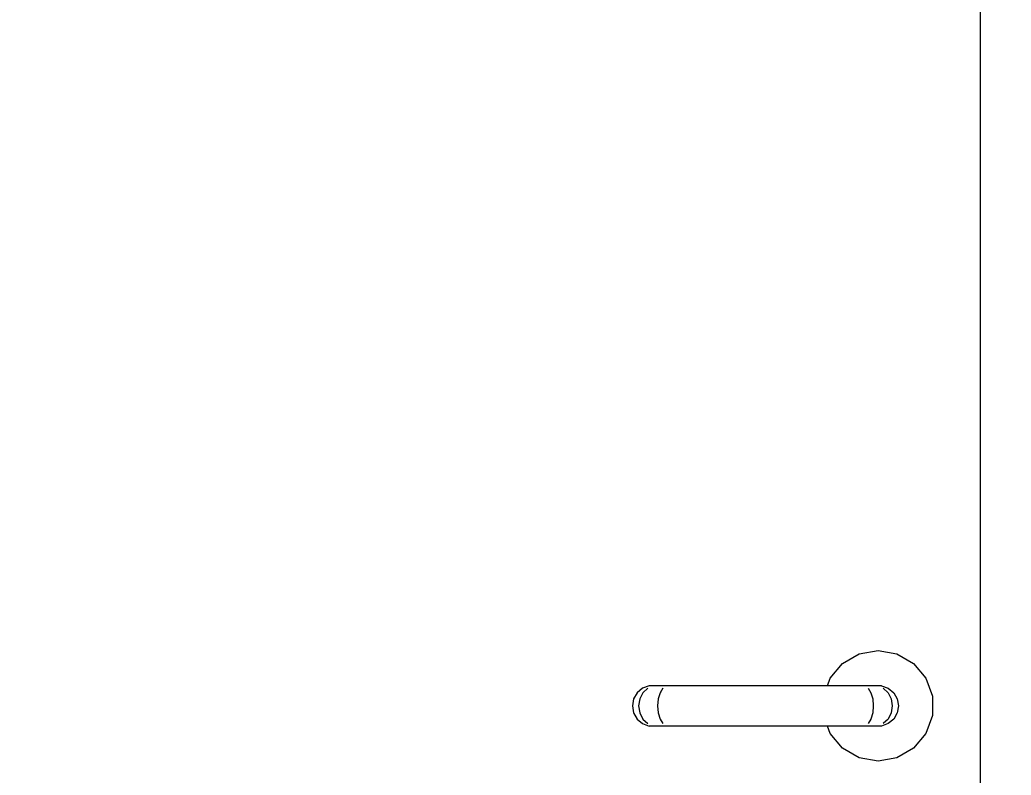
# Model space of a CAD drawing. Header units: millimetres. Extents: x -310 to 171125, y -3027 to 55843.
# Drawn here: x 132488.1 to 132972.2, y 16061.8 to 16430.7 of the extents above; entities that cross this region are included whole.
import ezdxf

# ---------------------------------------------------------------- set-up
doc = ezdxf.new("R2010")
doc.units = ezdxf.units.MM
doc.header["$MEASUREMENT"] = 0
doc.set_wipeout_variables(frame=1)
doc.linetypes.add('Wipeout_Contour', pattern=[1000, 0, -1000])
doc.layers.add('Dimensioning - General', color=7, linetype='Continuous')
doc.layers.add('Structural - Bearing', color=7, linetype='Continuous')
for name, color, linetype, lineweight, true_color in [('Dimensioning - General_Pen_No__61', 7, 'Continuous', 20, 0x6a6a6a), ('Dimensioning - General_Pen_No__88', 7, 'Continuous', 20, 0xfd4435), ('Structural - Bearing_Pen_No__82', 7, 'Continuous', 20, 0xaaaaaa)]:
    doc.layers.add(name, color=color, linetype=linetype, lineweight=lineweight, true_color=true_color)
doc.layers.get('0').off()
doc.styles.add('GENERATED_STYLE_6', font='calibril.ttf')
doc.dimstyles.new('GENERATED_STYLE__1', dxfattribs={"dimtxt": 195.999997, "dimasz": 106.4, "dimexe": 0.18, "dimexo": 0.0625, "dimgap": 0.09, "dimtad": 1, "dimdec": 0, "dimlfac": 0.1, "dimzin": 0, "dimdsep": 46, "dimtxsty": 'GENERATED_STYLE_6', "dimblk": 'ARROWHEAD_2', "dimblk1": 'ARROWHEAD_2', "dimblk2": 'ARROWHEAD_2', "dimcen": 0.09, "dimse1": 1, "dimse2": 1, "dimclrd": 256, "dimclre": 256, "dimclrt": 256, "dimadec": 0, "dimazin": 0, "dimtfac": 1, "dimtdec": 4, "dimtmove": 0, "dimatfit": 3, "dimfxl": 1, "dimtolj": 1, "dimtzin": 0, "dimarcsym": 0})

# ---------------------------------------------------------------- blocks, each defined once
blk = doc.blocks.new('*D83')
at = {"layer": 'Dimensioning - General_Pen_No__61', "color": 251, "linetype": 'Continuous', "lineweight": 20, "true_color": 0x6a6a6a, "transparency": 16777216}
for p, q in [((134582.88, 17736.02), (134722.88, 17655.19)), ((134757.88, 17695.6), (134547.88, 17695.6)), ((134652.88, 14995.6), (134652.88, 17695.6)), ((134582.88, 15036.02), (134722.88, 14955.19)), ((134757.88, 14995.6), (134547.88, 14995.6))]:
    blk.add_line(p, q, dxfattribs=at)
at = {"layer": 'Dimensioning - General_Pen_No__88', "color": 20, "lineweight": 20, "true_color": 0xfd4435, "transparency": 16777216, "char_height": 196, "attachment_point": 7, "rotation": 90, "style": 'GENERATED_STYLE_6'}
for s, insert in [('\\A1;{\\pql;\\fCalibri Light|b0|i0|c0|p34;20}', (134613.68, 17337.36)), ('\\A1;{\\pql;\\fCalibri Light|b0|i0|c0|p34;270}', (134613.68, 16107.27))]:
    blk.add_mtext(s, dxfattribs=dict(at, insert=insert))
blk = doc.blocks.new('ARROWHEAD_2')
at = {"color": 0, "linetype": 'Continuous', "lineweight": 0}
for p, q in [((-0.3781, -0.655), (0.3781, 0.655)), ((0, 0), (-1, 0))]:
    blk.add_line(p, q, dxfattribs=at)
blk = doc.blocks.new('*D126')
at = {"layer": 'Dimensioning - General_Pen_No__61', "color": 251, "linetype": 'Continuous', "lineweight": 20, "true_color": 0x6a6a6a, "transparency": 16777216}
for p, q in [((135132.88, 17736.02), (135272.88, 17655.19)), ((135307.88, 17695.6), (135097.88, 17695.6)), ((135202.88, 14995.6), (135202.88, 17695.6)), ((135132.88, 15036.02), (135272.88, 14955.19)), ((135307.88, 14995.6), (135097.88, 14995.6))]:
    blk.add_line(p, q, dxfattribs=at)
at = {"layer": 'Dimensioning - General_Pen_No__88', "color": 20, "lineweight": 20, "true_color": 0xfd4435, "transparency": 16777216, "char_height": 196, "attachment_point": 7, "rotation": 90, "style": 'GENERATED_STYLE_6'}
for s, insert in [('\\A1;{\\pql;\\fCalibri Light|b0|i0|c0|p34;20}', (135163.68, 17337.36)), ('\\A1;{\\pql;\\fCalibri Light|b0|i0|c0|p34;270}', (135163.68, 16107.27))]:
    blk.add_mtext(s, dxfattribs=dict(at, insert=insert))
blk = doc.blocks.new('*D155')
at = {"layer": 'Dimensioning - General_Pen_No__61', "color": 251, "linetype": 'Continuous', "lineweight": 20, "true_color": 0x6a6a6a, "transparency": 16777216}
for p, q in [((135682.88, 17936.02), (135822.88, 17855.19)), ((135857.88, 17895.6), (135647.88, 17895.6)), ((135752.88, 14995.6), (135752.88, 17895.6)), ((135682.88, 15036.02), (135822.88, 14955.19)), ((135857.88, 14995.6), (135647.88, 14995.6))]:
    blk.add_line(p, q, dxfattribs=at)
at = {"layer": 'Dimensioning - General_Pen_No__88', "color": 20, "lineweight": 20, "true_color": 0xfd4435, "transparency": 16777216, "insert": (135713.68, 16207.27), "char_height": 196, "attachment_point": 7, "rotation": 90, "style": 'GENERATED_STYLE_6'}
blk.add_mtext('\\A1;{\\pql;\\fCalibri Light|b0|i0|c0|p34;290}', dxfattribs=at)

msp = doc.modelspace()

# ---------------------------------------------------------------- wipeouts: each hides what was drawn before it
at = {"color": 254, "linetype": 'Wipeout_Contour', "lineweight": 0, "ltscale": 535771.504522}
msp.add_wipeout([(132957.21, 17155.6), (132957.21, 15095.6), (132972.21, 15095.6), (132972.21, 17155.6)], dxfattribs=at).dxf.layer = 'Structural - Bearing'
at = {"color": 254, "linetype": 'Wipeout_Contour', "lineweight": 0, "ltscale": 3614773.844113812}
msp.add_wipeout([(132882.5, 16105.45), (132908.94, 16105.45), (132912.21, 16104.26), (132914.87, 16102.03), (132916.6, 16099.02), (132917.21, 16095.6), (132916.6, 16092.18), (132914.87, 16089.18), (132912.21, 16086.94), (132908.94, 16085.76), (132882.5, 16085.76), (132883.83, 16082.1), (132889.85, 16074.92), (132897.97, 16070.23), (132907.21, 16068.6), (132916.44, 16070.23), (132924.56, 16074.92), (132930.59, 16082.1), (132933.8, 16090.92), (132933.8, 16100.29), (132930.59, 16109.1), (132924.56, 16116.29), (132916.44, 16120.98), (132907.21, 16122.6), (132897.97, 16120.98), (132889.85, 16116.29), (132883.83, 16109.1)], dxfattribs=at).dxf.layer = 'Structural - Bearing'

# ---------------------------------------------------------------- next in the draw order: linework, layer by layer
at = {"layer": 'Structural - Bearing_Pen_No__82', "color": 253, "linetype": 'Continuous', "lineweight": 20, "true_color": 0xaaaaaa}
for p, q in [((132957.21, 15095.6), (132957.21, 17167.6)), ((132897.97, 16120.98), (132907.21, 16122.6)), ((132907.21, 16122.6), (132916.44, 16120.98)), ((132889.85, 16116.29), (132897.97, 16120.98)), ((132916.44, 16120.98), (132924.56, 16116.29)), ((132883.83, 16109.1), (132889.85, 16116.29)), ((132924.56, 16116.29), (132930.59, 16109.1)), ((132930.59, 16109.1), (132933.8, 16100.29)), ((132933.8, 16100.29), (132933.8, 16090.92)), ((132933.8, 16090.92), (132930.59, 16082.1)), ((132889.85, 16074.92), (132883.83, 16082.1)), ((132930.59, 16082.1), (132924.56, 16074.92)), ((132897.97, 16070.23), (132889.85, 16074.92)), ((132924.56, 16074.92), (132916.44, 16070.23)), ((132907.21, 16068.6), (132897.97, 16070.23)), ((132916.44, 16070.23), (132907.21, 16068.6))]:
    msp.add_line(p, q, dxfattribs=at)

# ---------------------------------------------------------------- next in the draw order: wipeouts: each hides what was drawn before it
at = {"color": 254, "linetype": 'Wipeout_Contour', "lineweight": 0, "ltscale": 535526.334548}
msp.add_wipeout([(132908.94, 16105.45), (132906.76, 16105.45), (132909.68, 16104.26), (132912.21, 16104.26)], dxfattribs=at).dxf.layer = 'Structural - Bearing'
at = {"color": 254, "linetype": 'Wipeout_Contour', "lineweight": 0, "ltscale": 535544.853898}
msp.add_wipeout([(132914.16, 16095.6), (132913.62, 16092.18), (132916.6, 16092.18), (132917.21, 16095.6)], dxfattribs=at).dxf.layer = 'Structural - Bearing'

# ---------------------------------------------------------------- next in the draw order: wipeouts: each hides what was drawn before it
at = {"color": 254, "linetype": 'Wipeout_Contour', "lineweight": 0, "ltscale": 535536.656647}
msp.add_wipeout([(132912.21, 16104.26), (132909.68, 16104.26), (132912.07, 16102.03), (132914.87, 16102.03)], dxfattribs=at).dxf.layer = 'Structural - Bearing'
at = {"color": 254, "linetype": 'Wipeout_Contour', "lineweight": 0, "ltscale": 535538.925732}
msp.add_wipeout([(132913.62, 16092.18), (132912.07, 16089.18), (132914.87, 16089.18), (132916.6, 16092.18)], dxfattribs=at).dxf.layer = 'Structural - Bearing'

# ---------------------------------------------------------------- next in the draw order: wipeouts: each hides what was drawn before it
at = {"color": 254, "linetype": 'Wipeout_Contour', "lineweight": 0, "ltscale": 535543.661458}
msp.add_wipeout([(132912.07, 16102.03), (132913.62, 16099.02), (132916.6, 16099.02), (132914.87, 16102.03)], dxfattribs=at).dxf.layer = 'Structural - Bearing'
at = {"color": 254, "linetype": 'Wipeout_Contour', "lineweight": 0, "ltscale": 535529.400986}
msp.add_wipeout([(132912.07, 16089.18), (132909.68, 16086.94), (132912.21, 16086.94), (132914.87, 16089.18)], dxfattribs=at).dxf.layer = 'Structural - Bearing'

# ---------------------------------------------------------------- next in the draw order: wipeouts: each hides what was drawn before it
at = {"color": 254, "linetype": 'Wipeout_Contour', "lineweight": 0, "ltscale": 535508.291485}
msp.add_wipeout([(132906.76, 16105.45), (132900.61, 16105.45), (132902.3, 16104.26), (132909.68, 16104.26)], dxfattribs=at).dxf.layer = 'Structural - Bearing'
at = {"color": 254, "linetype": 'Wipeout_Contour', "lineweight": 0, "ltscale": 535546.498585}
msp.add_wipeout([(132913.62, 16099.02), (132914.16, 16095.6), (132917.21, 16095.6), (132916.6, 16099.02)], dxfattribs=at).dxf.layer = 'Structural - Bearing'
at = {"color": 254, "linetype": 'Wipeout_Contour', "lineweight": 0, "ltscale": 535517.433983}
msp.add_wipeout([(132912.21, 16086.94), (132909.68, 16086.94), (132906.76, 16085.76), (132908.94, 16085.76)], dxfattribs=at).dxf.layer = 'Structural - Bearing'

# ---------------------------------------------------------------- next in the draw order: linework, layer by layer
at = {"layer": 'Structural - Bearing_Pen_No__82', "color": 253, "linetype": 'Continuous', "lineweight": 20, "true_color": 0xaaaaaa}
for p, q in [((132916.6, 16099.02), (132917.21, 16095.6)), ((132917.21, 16095.6), (132916.6, 16092.18))]:
    msp.add_line(p, q, dxfattribs=at)

# ---------------------------------------------------------------- next in the draw order: wipeouts: each hides what was drawn before it
at = {"color": 254, "linetype": 'Wipeout_Contour', "lineweight": 0, "ltscale": 535515.752735}
msp.add_wipeout([(132902.3, 16104.26), (132903.67, 16102.03), (132912.07, 16102.03), (132909.68, 16104.26)], dxfattribs=at).dxf.layer = 'Structural - Bearing'
at = {"color": 254, "linetype": 'Wipeout_Contour', "lineweight": 0, "ltscale": 535520.680552}
msp.add_wipeout([(132914.16, 16095.6), (132904.88, 16095.6), (132904.57, 16092.18), (132913.62, 16092.18)], dxfattribs=at).dxf.layer = 'Structural - Bearing'

# ---------------------------------------------------------------- next in the draw order: linework, layer by layer
at = {"layer": 'Structural - Bearing_Pen_No__82', "color": 253, "linetype": 'Continuous', "lineweight": 20, "true_color": 0xaaaaaa}
msp.add_line((132908.94, 16105.45), (132906.76, 16105.45), dxfattribs=at)

# ---------------------------------------------------------------- next in the draw order: wipeouts: each hides what was drawn before it
at = {"color": 254, "linetype": 'Wipeout_Contour', "lineweight": 0, "ltscale": 535520.628568}
msp.add_wipeout([(132912.07, 16102.03), (132903.67, 16102.03), (132904.57, 16099.02), (132913.62, 16099.02)], dxfattribs=at).dxf.layer = 'Structural - Bearing'
at = {"color": 254, "linetype": 'Wipeout_Contour', "lineweight": 0, "ltscale": 535515.89264}
msp.add_wipeout([(132913.62, 16092.18), (132904.57, 16092.18), (132903.67, 16089.18), (132912.07, 16089.18)], dxfattribs=at).dxf.layer = 'Structural - Bearing'

# ---------------------------------------------------------------- next in the draw order: linework, layer by layer
at = {"layer": 'Structural - Bearing_Pen_No__82', "color": 253, "linetype": 'Continuous', "lineweight": 20, "true_color": 0xaaaaaa}
for p, q in [((132908.94, 16105.45), (132912.21, 16104.26)), ((132909.68, 16104.26), (132912.07, 16102.03)), ((132912.21, 16104.26), (132914.87, 16102.03)), ((132916.6, 16092.18), (132914.87, 16089.18))]:
    msp.add_line(p, q, dxfattribs=at)

# ---------------------------------------------------------------- next in the draw order: wipeouts: each hides what was drawn before it
at = {"color": 254, "linetype": 'Wipeout_Contour', "lineweight": 0, "ltscale": 535477.375476}
msp.add_wipeout([(132900.61, 16105.45), (132892.44, 16105.45), (132892.87, 16104.26), (132902.3, 16104.26)], dxfattribs=at).dxf.layer = 'Structural - Bearing'
at = {"color": 254, "linetype": 'Wipeout_Contour', "lineweight": 0, "ltscale": 535522.325313}
msp.add_wipeout([(132913.62, 16099.02), (132904.57, 16099.02), (132904.88, 16095.6), (132914.16, 16095.6)], dxfattribs=at).dxf.layer = 'Structural - Bearing'
at = {"color": 254, "linetype": 'Wipeout_Contour', "lineweight": 0, "ltscale": 535508.496793}
msp.add_wipeout([(132903.67, 16089.18), (132902.3, 16086.94), (132909.68, 16086.94), (132912.07, 16089.18)], dxfattribs=at).dxf.layer = 'Structural - Bearing'

# ---------------------------------------------------------------- next in the draw order: linework, layer by layer
at = {"layer": 'Structural - Bearing_Pen_No__82', "color": 253, "linetype": 'Continuous', "lineweight": 20, "true_color": 0xaaaaaa}
for p, q in [((132912.07, 16102.03), (132913.62, 16099.02)), ((132913.62, 16099.02), (132914.16, 16095.6)), ((132914.87, 16102.03), (132916.6, 16099.02)), ((132914.16, 16095.6), (132913.62, 16092.18)), ((132914.87, 16089.18), (132912.21, 16086.94))]:
    msp.add_line(p, q, dxfattribs=at)

# ---------------------------------------------------------------- next in the draw order: wipeouts: each hides what was drawn before it
at = {"color": 254, "linetype": 'Wipeout_Contour', "lineweight": 0, "ltscale": 535480.338553}
msp.add_wipeout([(132902.3, 16104.26), (132892.87, 16104.26), (132893.22, 16102.03), (132903.67, 16102.03)], dxfattribs=at).dxf.layer = 'Structural - Bearing'
at = {"color": 254, "linetype": 'Wipeout_Contour', "lineweight": 0, "ltscale": 535480.155206}
msp.add_wipeout([(132904.88, 16095.6), (132893.52, 16095.6), (132893.45, 16092.18), (132904.57, 16092.18)], dxfattribs=at).dxf.layer = 'Structural - Bearing'
at = {"color": 254, "linetype": 'Wipeout_Contour', "lineweight": 0, "ltscale": 535499.39062}
msp.add_wipeout([(132902.3, 16086.94), (132900.61, 16085.76), (132906.76, 16085.76), (132909.68, 16086.94)], dxfattribs=at).dxf.layer = 'Structural - Bearing'

# ---------------------------------------------------------------- next in the draw order: linework, layer by layer
at = {"layer": 'Structural - Bearing_Pen_No__82', "color": 253, "linetype": 'Continuous', "lineweight": 20, "true_color": 0xaaaaaa}
for p, q in [((132906.76, 16105.45), (132900.61, 16105.45)), ((132912.07, 16089.18), (132909.68, 16086.94)), ((132913.62, 16092.18), (132912.07, 16089.18)), ((132908.94, 16085.76), (132906.76, 16085.76)), ((132912.21, 16086.94), (132908.94, 16085.76))]:
    msp.add_line(p, q, dxfattribs=at)

# ---------------------------------------------------------------- next in the draw order: wipeouts: each hides what was drawn before it
at = {"color": 254, "linetype": 'Wipeout_Contour', "lineweight": 0, "ltscale": 535481.876448}
msp.add_wipeout([(132903.67, 16102.03), (132893.22, 16102.03), (132893.45, 16099.02), (132904.57, 16099.02)], dxfattribs=at).dxf.layer = 'Structural - Bearing'
at = {"color": 254, "linetype": 'Wipeout_Contour', "lineweight": 0, "ltscale": 535477.140181}
msp.add_wipeout([(132904.57, 16092.18), (132893.45, 16092.18), (132893.22, 16089.18), (132903.67, 16089.18)], dxfattribs=at).dxf.layer = 'Structural - Bearing'

# ---------------------------------------------------------------- next in the draw order: linework, layer by layer
at = {"layer": 'Structural - Bearing_Pen_No__82', "color": 253, "linetype": 'Continuous', "lineweight": 20, "true_color": 0xaaaaaa}
msp.add_line((132902.3, 16104.26), (132903.67, 16102.03), dxfattribs=at)

# ---------------------------------------------------------------- next in the draw order: wipeouts: each hides what was drawn before it
at = {"color": 254, "linetype": 'Wipeout_Contour', "lineweight": 0, "ltscale": 535299.178178}
msp.add_wipeout([(132892.44, 16105.45), (132811.98, 16105.45), (132811.55, 16104.26), (132892.87, 16104.26)], dxfattribs=at).dxf.layer = 'Structural - Bearing'
at = {"color": 254, "linetype": 'Wipeout_Contour', "lineweight": 0, "ltscale": 535481.800089}
msp.add_wipeout([(132904.57, 16099.02), (132893.45, 16099.02), (132893.52, 16095.6), (132904.88, 16095.6)], dxfattribs=at).dxf.layer = 'Structural - Bearing'
at = {"color": 254, "linetype": 'Wipeout_Contour', "lineweight": 0, "ltscale": 535473.082135}
msp.add_wipeout([(132903.67, 16089.18), (132893.22, 16089.18), (132892.87, 16086.94), (132902.3, 16086.94)], dxfattribs=at).dxf.layer = 'Structural - Bearing'

# ---------------------------------------------------------------- next in the draw order: linework, layer by layer
at = {"layer": 'Structural - Bearing_Pen_No__82', "color": 253, "linetype": 'Continuous', "lineweight": 20, "true_color": 0xaaaaaa}
for p, q in [((132903.67, 16102.03), (132904.57, 16099.02)), ((132904.57, 16099.02), (132904.88, 16095.6)), ((132904.88, 16095.6), (132904.57, 16092.18))]:
    msp.add_line(p, q, dxfattribs=at)

# ---------------------------------------------------------------- next in the draw order: wipeouts: each hides what was drawn before it
at = {"color": 254, "linetype": 'Wipeout_Contour', "lineweight": 0, "ltscale": 535298.355045}
msp.add_wipeout([(132892.87, 16104.26), (132811.55, 16104.26), (132811.2, 16102.03), (132893.22, 16102.03)], dxfattribs=at).dxf.layer = 'Structural - Bearing'
at = {"color": 254, "linetype": 'Wipeout_Contour', "lineweight": 0, "ltscale": 535293.902112}
msp.add_wipeout([(132893.52, 16095.6), (132810.89, 16095.6), (132810.97, 16092.18), (132893.45, 16092.18)], dxfattribs=at).dxf.layer = 'Structural - Bearing'
at = {"color": 254, "linetype": 'Wipeout_Contour', "lineweight": 0, "ltscale": 535468.4741}
msp.add_wipeout([(132902.3, 16086.94), (132892.87, 16086.94), (132892.44, 16085.76), (132900.61, 16085.76)], dxfattribs=at).dxf.layer = 'Structural - Bearing'

# ---------------------------------------------------------------- next in the draw order: linework, layer by layer
at = {"layer": 'Structural - Bearing_Pen_No__82', "color": 253, "linetype": 'Continuous', "lineweight": 20, "true_color": 0xaaaaaa}
for p, q in [((132882.5, 16105.45), (132883.83, 16109.1)), ((132900.61, 16105.45), (132892.44, 16105.45)), ((132903.67, 16089.18), (132902.3, 16086.94)), ((132904.57, 16092.18), (132903.67, 16089.18)), ((132906.76, 16085.76), (132900.61, 16085.76))]:
    msp.add_line(p, q, dxfattribs=at)

# ---------------------------------------------------------------- next in the draw order: wipeouts: each hides what was drawn before it
at = {"color": 254, "linetype": 'Wipeout_Contour', "lineweight": 0, "ltscale": 535297.094091}
msp.add_wipeout([(132893.22, 16102.03), (132811.2, 16102.03), (132810.97, 16099.02), (132893.45, 16099.02)], dxfattribs=at).dxf.layer = 'Structural - Bearing'
at = {"color": 254, "linetype": 'Wipeout_Contour', "lineweight": 0, "ltscale": 535292.356192}
msp.add_wipeout([(132893.45, 16092.18), (132810.97, 16092.18), (132811.2, 16089.18), (132893.22, 16089.18)], dxfattribs=at).dxf.layer = 'Structural - Bearing'

# ---------------------------------------------------------------- next in the draw order: wipeouts: each hides what was drawn before it
at = {"color": 254, "linetype": 'Wipeout_Contour', "lineweight": 0, "ltscale": 535120.98118}
msp.add_wipeout([(132811.98, 16105.45), (132803.81, 16105.45), (132802.12, 16104.26), (132811.55, 16104.26)], dxfattribs=at).dxf.layer = 'Structural - Bearing'
at = {"color": 254, "linetype": 'Wipeout_Contour', "lineweight": 0, "ltscale": 535295.547567}
msp.add_wipeout([(132893.45, 16099.02), (132810.97, 16099.02), (132810.89, 16095.6), (132893.52, 16095.6)], dxfattribs=at).dxf.layer = 'Structural - Bearing'
at = {"color": 254, "linetype": 'Wipeout_Contour', "lineweight": 0, "ltscale": 535291.096163}
msp.add_wipeout([(132893.22, 16089.18), (132811.2, 16089.18), (132811.55, 16086.94), (132892.87, 16086.94)], dxfattribs=at).dxf.layer = 'Structural - Bearing'

# ---------------------------------------------------------------- next in the draw order: wipeouts: each hides what was drawn before it
at = {"color": 254, "linetype": 'Wipeout_Contour', "lineweight": 0, "ltscale": 535116.371864}
msp.add_wipeout([(132811.55, 16104.26), (132802.12, 16104.26), (132800.74, 16102.03), (132811.2, 16102.03)], dxfattribs=at).dxf.layer = 'Structural - Bearing'
at = {"color": 254, "linetype": 'Wipeout_Contour', "lineweight": 0, "ltscale": 535107.649374}
msp.add_wipeout([(132810.89, 16095.6), (132799.53, 16095.6), (132799.84, 16092.18), (132810.97, 16092.18)], dxfattribs=at).dxf.layer = 'Structural - Bearing'
at = {"color": 254, "linetype": 'Wipeout_Contour', "lineweight": 0, "ltscale": 535290.27384}
msp.add_wipeout([(132892.87, 16086.94), (132811.55, 16086.94), (132811.98, 16085.76), (132892.44, 16085.76)], dxfattribs=at).dxf.layer = 'Structural - Bearing'

# ---------------------------------------------------------------- next in the draw order: linework, layer by layer
at = {"layer": 'Structural - Bearing_Pen_No__82', "color": 253, "linetype": 'Continuous', "lineweight": 20, "true_color": 0xaaaaaa}
for p, q in [((132892.44, 16105.45), (132811.98, 16105.45)), ((132883.83, 16082.1), (132882.5, 16085.76)), ((132900.61, 16085.76), (132892.44, 16085.76))]:
    msp.add_line(p, q, dxfattribs=at)

# ---------------------------------------------------------------- next in the draw order: wipeouts: each hides what was drawn before it
at = {"color": 254, "linetype": 'Wipeout_Contour', "lineweight": 0, "ltscale": 535112.31208}
msp.add_wipeout([(132811.2, 16102.03), (132800.74, 16102.03), (132799.84, 16099.02), (132810.97, 16099.02)], dxfattribs=at).dxf.layer = 'Structural - Bearing'
at = {"color": 254, "linetype": 'Wipeout_Contour', "lineweight": 0, "ltscale": 535107.572549}
msp.add_wipeout([(132810.97, 16092.18), (132799.84, 16092.18), (132800.74, 16089.18), (132811.2, 16089.18)], dxfattribs=at).dxf.layer = 'Structural - Bearing'

# ---------------------------------------------------------------- next in the draw order: wipeouts: each hides what was drawn before it
at = {"color": 254, "linetype": 'Wipeout_Contour', "lineweight": 0, "ltscale": 535090.065502}
msp.add_wipeout([(132797.66, 16105.45), (132794.73, 16104.26), (132802.12, 16104.26), (132803.81, 16105.45)], dxfattribs=at).dxf.layer = 'Structural - Bearing'
at = {"color": 254, "linetype": 'Wipeout_Contour', "lineweight": 0, "ltscale": 535109.295401}
msp.add_wipeout([(132810.97, 16099.02), (132799.84, 16099.02), (132799.53, 16095.6), (132810.89, 16095.6)], dxfattribs=at).dxf.layer = 'Structural - Bearing'
at = {"color": 254, "linetype": 'Wipeout_Contour', "lineweight": 0, "ltscale": 535109.110517}
msp.add_wipeout([(132811.2, 16089.18), (132800.74, 16089.18), (132802.12, 16086.94), (132811.55, 16086.94)], dxfattribs=at).dxf.layer = 'Structural - Bearing'

# ---------------------------------------------------------------- next in the draw order: wipeouts: each hides what was drawn before it
at = {"color": 254, "linetype": 'Wipeout_Contour', "lineweight": 0, "ltscale": 535080.958071}
msp.add_wipeout([(132794.73, 16104.26), (132792.35, 16102.03), (132800.74, 16102.03), (132802.12, 16104.26)], dxfattribs=at).dxf.layer = 'Structural - Bearing'
at = {"color": 254, "linetype": 'Wipeout_Contour', "lineweight": 0, "ltscale": 535067.124486}
msp.add_wipeout([(132799.53, 16095.6), (132790.25, 16095.6), (132790.79, 16092.18), (132799.84, 16092.18)], dxfattribs=at).dxf.layer = 'Structural - Bearing'
at = {"color": 254, "linetype": 'Wipeout_Contour', "lineweight": 0, "ltscale": 535112.073881}
msp.add_wipeout([(132811.55, 16086.94), (132802.12, 16086.94), (132803.81, 16085.76), (132811.98, 16085.76)], dxfattribs=at).dxf.layer = 'Structural - Bearing'

# ---------------------------------------------------------------- next in the draw order: linework, layer by layer
at = {"layer": 'Structural - Bearing_Pen_No__82', "color": 253, "linetype": 'Continuous', "lineweight": 20, "true_color": 0xaaaaaa}
for p, q in [((132811.98, 16105.45), (132803.81, 16105.45)), ((132892.44, 16085.76), (132811.98, 16085.76))]:
    msp.add_line(p, q, dxfattribs=at)

# ---------------------------------------------------------------- next in the draw order: wipeouts: each hides what was drawn before it
at = {"color": 254, "linetype": 'Wipeout_Contour', "lineweight": 0, "ltscale": 535073.560395}
msp.add_wipeout([(132800.74, 16102.03), (132792.35, 16102.03), (132790.79, 16099.02), (132799.84, 16099.02)], dxfattribs=at).dxf.layer = 'Structural - Bearing'
at = {"color": 254, "linetype": 'Wipeout_Contour', "lineweight": 0, "ltscale": 535068.820523}
msp.add_wipeout([(132799.84, 16092.18), (132790.79, 16092.18), (132792.35, 16089.18), (132800.74, 16089.18)], dxfattribs=at).dxf.layer = 'Structural - Bearing'

# ---------------------------------------------------------------- next in the draw order: linework, layer by layer
at = {"layer": 'Structural - Bearing_Pen_No__82', "color": 253, "linetype": 'Continuous', "lineweight": 20, "true_color": 0xaaaaaa}
msp.add_line((132802.12, 16104.26), (132800.74, 16102.03), dxfattribs=at)

# ---------------------------------------------------------------- next in the draw order: wipeouts: each hides what was drawn before it
at = {"color": 254, "linetype": 'Wipeout_Contour', "lineweight": 0, "ltscale": 535072.022659}
msp.add_wipeout([(132797.66, 16105.45), (132795.47, 16105.45), (132792.21, 16104.26), (132794.73, 16104.26)], dxfattribs=at).dxf.layer = 'Structural - Bearing'
at = {"color": 254, "linetype": 'Wipeout_Contour', "lineweight": 0, "ltscale": 535068.770636}
msp.add_wipeout([(132799.84, 16099.02), (132790.79, 16099.02), (132790.25, 16095.6), (132799.53, 16095.6)], dxfattribs=at).dxf.layer = 'Structural - Bearing'
at = {"color": 254, "linetype": 'Wipeout_Contour', "lineweight": 0, "ltscale": 535073.696247}
msp.add_wipeout([(132792.35, 16089.18), (132794.73, 16086.94), (132802.12, 16086.94), (132800.74, 16089.18)], dxfattribs=at).dxf.layer = 'Structural - Bearing'

# ---------------------------------------------------------------- next in the draw order: linework, layer by layer
at = {"layer": 'Structural - Bearing_Pen_No__82', "color": 253, "linetype": 'Continuous', "lineweight": 20, "true_color": 0xaaaaaa}
for p, q in [((132803.81, 16105.45), (132797.66, 16105.45)), ((132799.84, 16099.02), (132799.53, 16095.6)), ((132800.74, 16102.03), (132799.84, 16099.02)), ((132799.53, 16095.6), (132799.84, 16092.18))]:
    msp.add_line(p, q, dxfattribs=at)

# ---------------------------------------------------------------- next in the draw order: wipeouts: each hides what was drawn before it
at = {"color": 254, "linetype": 'Wipeout_Contour', "lineweight": 0, "ltscale": 535060.054426}
msp.add_wipeout([(132789.55, 16102.03), (132792.35, 16102.03), (132794.73, 16104.26), (132792.21, 16104.26)], dxfattribs=at).dxf.layer = 'Structural - Bearing'
at = {"color": 254, "linetype": 'Wipeout_Contour', "lineweight": 0, "ltscale": 535042.95146}
msp.add_wipeout([(132790.25, 16095.6), (132787.21, 16095.6), (132787.81, 16092.18), (132790.79, 16092.18)], dxfattribs=at).dxf.layer = 'Structural - Bearing'
at = {"color": 254, "linetype": 'Wipeout_Contour', "lineweight": 0, "ltscale": 535081.157689}
msp.add_wipeout([(132794.73, 16086.94), (132797.66, 16085.76), (132803.81, 16085.76), (132802.12, 16086.94)], dxfattribs=at).dxf.layer = 'Structural - Bearing'

# ---------------------------------------------------------------- next in the draw order: linework, layer by layer
at = {"layer": 'Structural - Bearing_Pen_No__82', "color": 253, "linetype": 'Continuous', "lineweight": 20, "true_color": 0xaaaaaa}
for p, q in [((132797.66, 16105.45), (132795.47, 16105.45)), ((132800.74, 16089.18), (132802.12, 16086.94)), ((132811.98, 16085.76), (132803.81, 16085.76))]:
    msp.add_line(p, q, dxfattribs=at)

# ---------------------------------------------------------------- next in the draw order: wipeouts: each hides what was drawn before it
at = {"color": 254, "linetype": 'Wipeout_Contour', "lineweight": 0, "ltscale": 535050.527806}
msp.add_wipeout([(132789.55, 16102.03), (132787.81, 16099.02), (132790.79, 16099.02), (132792.35, 16102.03)], dxfattribs=at).dxf.layer = 'Structural - Bearing'
at = {"color": 254, "linetype": 'Wipeout_Contour', "lineweight": 0, "ltscale": 535045.787732}
msp.add_wipeout([(132790.79, 16092.18), (132787.81, 16092.18), (132789.55, 16089.18), (132792.35, 16089.18)], dxfattribs=at).dxf.layer = 'Structural - Bearing'

# ---------------------------------------------------------------- next in the draw order: linework, layer by layer
at = {"layer": 'Structural - Bearing_Pen_No__82', "color": 253, "linetype": 'Continuous', "lineweight": 20, "true_color": 0xaaaaaa}
for p, q in [((132792.21, 16104.26), (132789.55, 16102.03)), ((132795.47, 16105.45), (132792.21, 16104.26)), ((132794.73, 16104.26), (132792.35, 16102.03))]:
    msp.add_line(p, q, dxfattribs=at)

# ---------------------------------------------------------------- next in the draw order: wipeouts: each hides what was drawn before it
at = {"color": 254, "linetype": 'Wipeout_Contour', "lineweight": 0, "ltscale": 535044.597684}
msp.add_wipeout([(132787.81, 16099.02), (132787.21, 16095.6), (132790.25, 16095.6), (132790.79, 16099.02)], dxfattribs=at).dxf.layer = 'Structural - Bearing'
at = {"color": 254, "linetype": 'Wipeout_Contour', "lineweight": 0, "ltscale": 535052.79232}
msp.add_wipeout([(132789.55, 16089.18), (132792.21, 16086.94), (132794.73, 16086.94), (132792.35, 16089.18)], dxfattribs=at).dxf.layer = 'Structural - Bearing'

# ---------------------------------------------------------------- next in the draw order: linework, layer by layer
at = {"layer": 'Structural - Bearing_Pen_No__82', "color": 253, "linetype": 'Continuous', "lineweight": 20, "true_color": 0xaaaaaa}
for p, q in [((132787.81, 16099.02), (132787.21, 16095.6)), ((132789.55, 16102.03), (132787.81, 16099.02)), ((132790.79, 16099.02), (132790.25, 16095.6)), ((132792.35, 16102.03), (132790.79, 16099.02)), ((132787.21, 16095.6), (132787.81, 16092.18)), ((132790.25, 16095.6), (132790.79, 16092.18)), ((132787.81, 16092.18), (132789.55, 16089.18))]:
    msp.add_line(p, q, dxfattribs=at)

# ---------------------------------------------------------------- next in the draw order: wipeouts: each hides what was drawn before it
at = {"color": 254, "linetype": 'Wipeout_Contour', "lineweight": 0, "ltscale": 535063.114547}
msp.add_wipeout([(132794.73, 16086.94), (132792.21, 16086.94), (132795.47, 16085.76), (132797.66, 16085.76)], dxfattribs=at).dxf.layer = 'Structural - Bearing'

# ---------------------------------------------------------------- next in the draw order: linework, layer by layer
at = {"layer": 'Structural - Bearing_Pen_No__82', "color": 253, "linetype": 'Continuous', "lineweight": 20, "true_color": 0xaaaaaa}
for p, q in [((132789.55, 16089.18), (132792.21, 16086.94)), ((132790.79, 16092.18), (132792.35, 16089.18)), ((132792.35, 16089.18), (132794.73, 16086.94)), ((132799.84, 16092.18), (132800.74, 16089.18)), ((132792.21, 16086.94), (132795.47, 16085.76)), ((132797.66, 16085.76), (132795.47, 16085.76)), ((132803.81, 16085.76), (132797.66, 16085.76))]:
    msp.add_line(p, q, dxfattribs=at)

# ---------------------------------------------------------------- next in the draw order: dimensions: what is measured, and where the dimension line sits
at = {"layer": 'Dimensioning - General', "color": 251, "linetype": 'Continuous', "lineweight": 20, "true_color": 0x6a6a6a}
for base, p1, p2, picture, middle in [((135752.88, 17895.6), (109593.21, 14995.6), (109614.29, 17895.6), '*D155', (135615.68, 16431.4)), ((135202.88, 17695.6), (107191.38, 14995.6), (107128.13, 17695.6), '*D126', (135065.68, 16331.4)), ((134652.88, 17695.6), (107257.52, 14995.6), (107279.83, 17695.6), '*D83', (134515.68, 16331.4))]:
    dim = msp.add_linear_dim(base=base, p1=p1, p2=p2, angle=90, dimstyle='GENERATED_STYLE__1', dxfattribs=at)
    dim.commit()
    dim.dimension.update_dxf_attribs({"geometry": picture, "text_midpoint": middle, "dimtype": 160, "text_rotation": 90})

doc.saveas('drawing.dxf')
